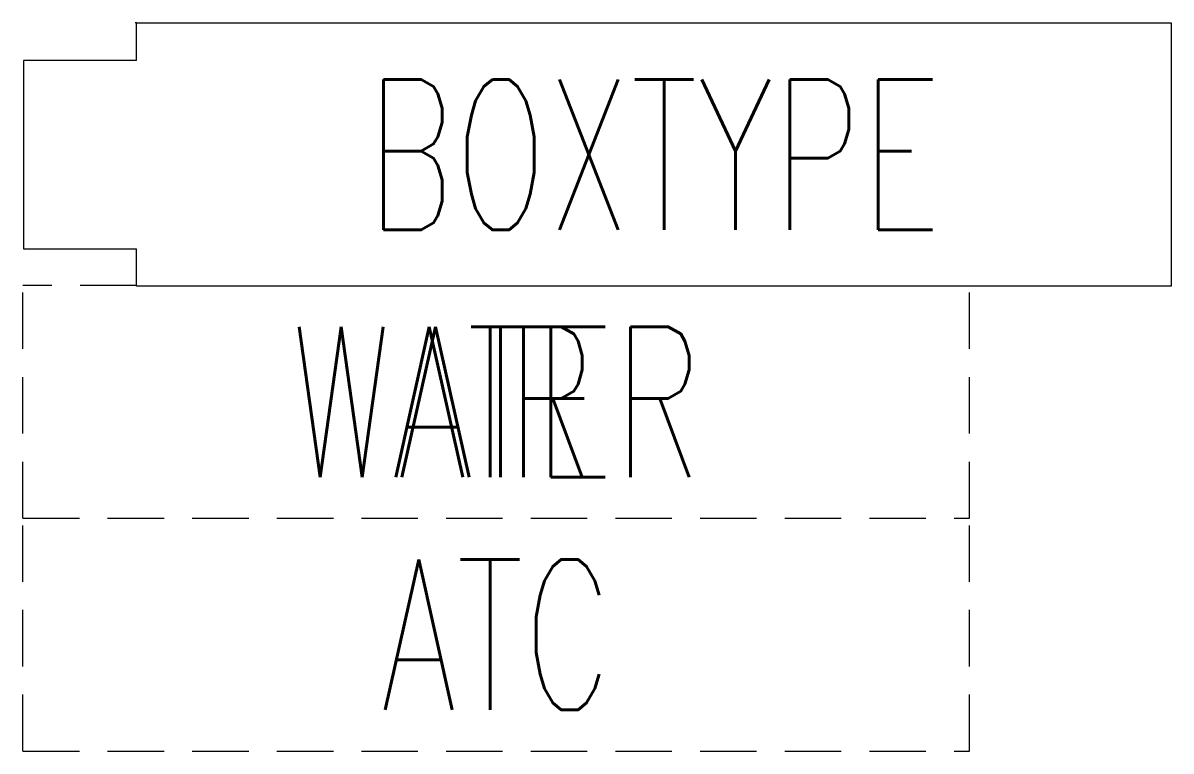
# Model space of a CAD drawing. Extents: x 0 to 61, y -31.7 to 7.
import ezdxf
from ezdxf.enums import TextEntityAlignment as Align

# ---------------------------------------------------------------- set-up
doc = ezdxf.new("R2010")
doc.units = 0
doc.header["$LTSCALE"] = 48
doc.header["$MEASUREMENT"] = 0
doc.linetypes.add('HIDDEN4', pattern=[0.09375, 0.0625, -0.03125])
doc.layers.get('0').update_dxf_attribs({"linetype": 'CONTINUOUS'})
for name, color, linetype in [('M-BLKA', 4, 'CONTINUOUS'), ('M-TRBX-AIRT', 4, 'CONTINUOUS'), ('M-TRBX-WTRT', 4, 'CONTINUOUS')]:
    doc.layers.add(name, color=color, linetype=linetype)
doc.styles.add('BRA-NRW1', font='romans.shx', dxfattribs={"width": 0.65, "height": 8})

msp = doc.modelspace()

# ---------------------------------------------------------------- linework, layer by layer
at = {"color": 5, "linetype": 'HIDDEN4'}
msp.add_line((6, 7), (5.933, 7), dxfattribs=at)
for p, q in [((6, 7), (61, 7)), ((6, 5), (6, 7)), ((61, 7), (61, -7)), ((0, 5), (0, -5)), ((6, 5), (0, 5)), ((0, -5), (6, -5)), ((6, -7), (6, -5)), ((61, -7), (6, -7))]:
    msp.add_line(p, q)
at = {"color": 11, "linetype": 'HIDDEN4'}
for p, q in [((6, -6.956), (-0.033, -6.956)), ((-0.033, -19.332), (-0.033, -6.956)), ((50.294, -19.332), (50.294, -7)), ((-0.033, -19.332), (50.294, -19.332)), ((-0.033, -31.709), (-0.033, -19.332)), ((50.294, -31.709), (50.294, -19.332)), ((-0.033, -31.709), (50.294, -31.709))]:
    msp.add_line(p, q, dxfattribs=at)

# ---------------------------------------------------------------- texts
at = {"layer": 'M-BLKA', "style": 'BRA-NRW1', "width": 0.65}
for tag, text, p in [('BOXTYPE', 'VCV-6-XX', (33.5, 0)), ('ATC', '-', (25.13, -25.52))]:
    msp.add_attdef(tag, text=text, height=8, dxfattribs=at).set_placement(p, align=Align.MIDDLE_CENTER)
at = {"layer": 'M-TRBX-AIRT', "style": 'BRA-NRW1', "width": 0.65}
msp.add_attdef('AIR', text='-', height=8, dxfattribs=at).set_placement((25.13, -13.155), align=Align.MIDDLE_CENTER)
at = {"layer": 'M-TRBX-WTRT', "style": 'BRA-NRW1', "width": 0.65}
msp.add_attdef('WATER', text='-', height=8, dxfattribs=at).set_placement((25.13, -13.155), align=Align.MIDDLE_CENTER)

doc.saveas('drawing.dxf')
